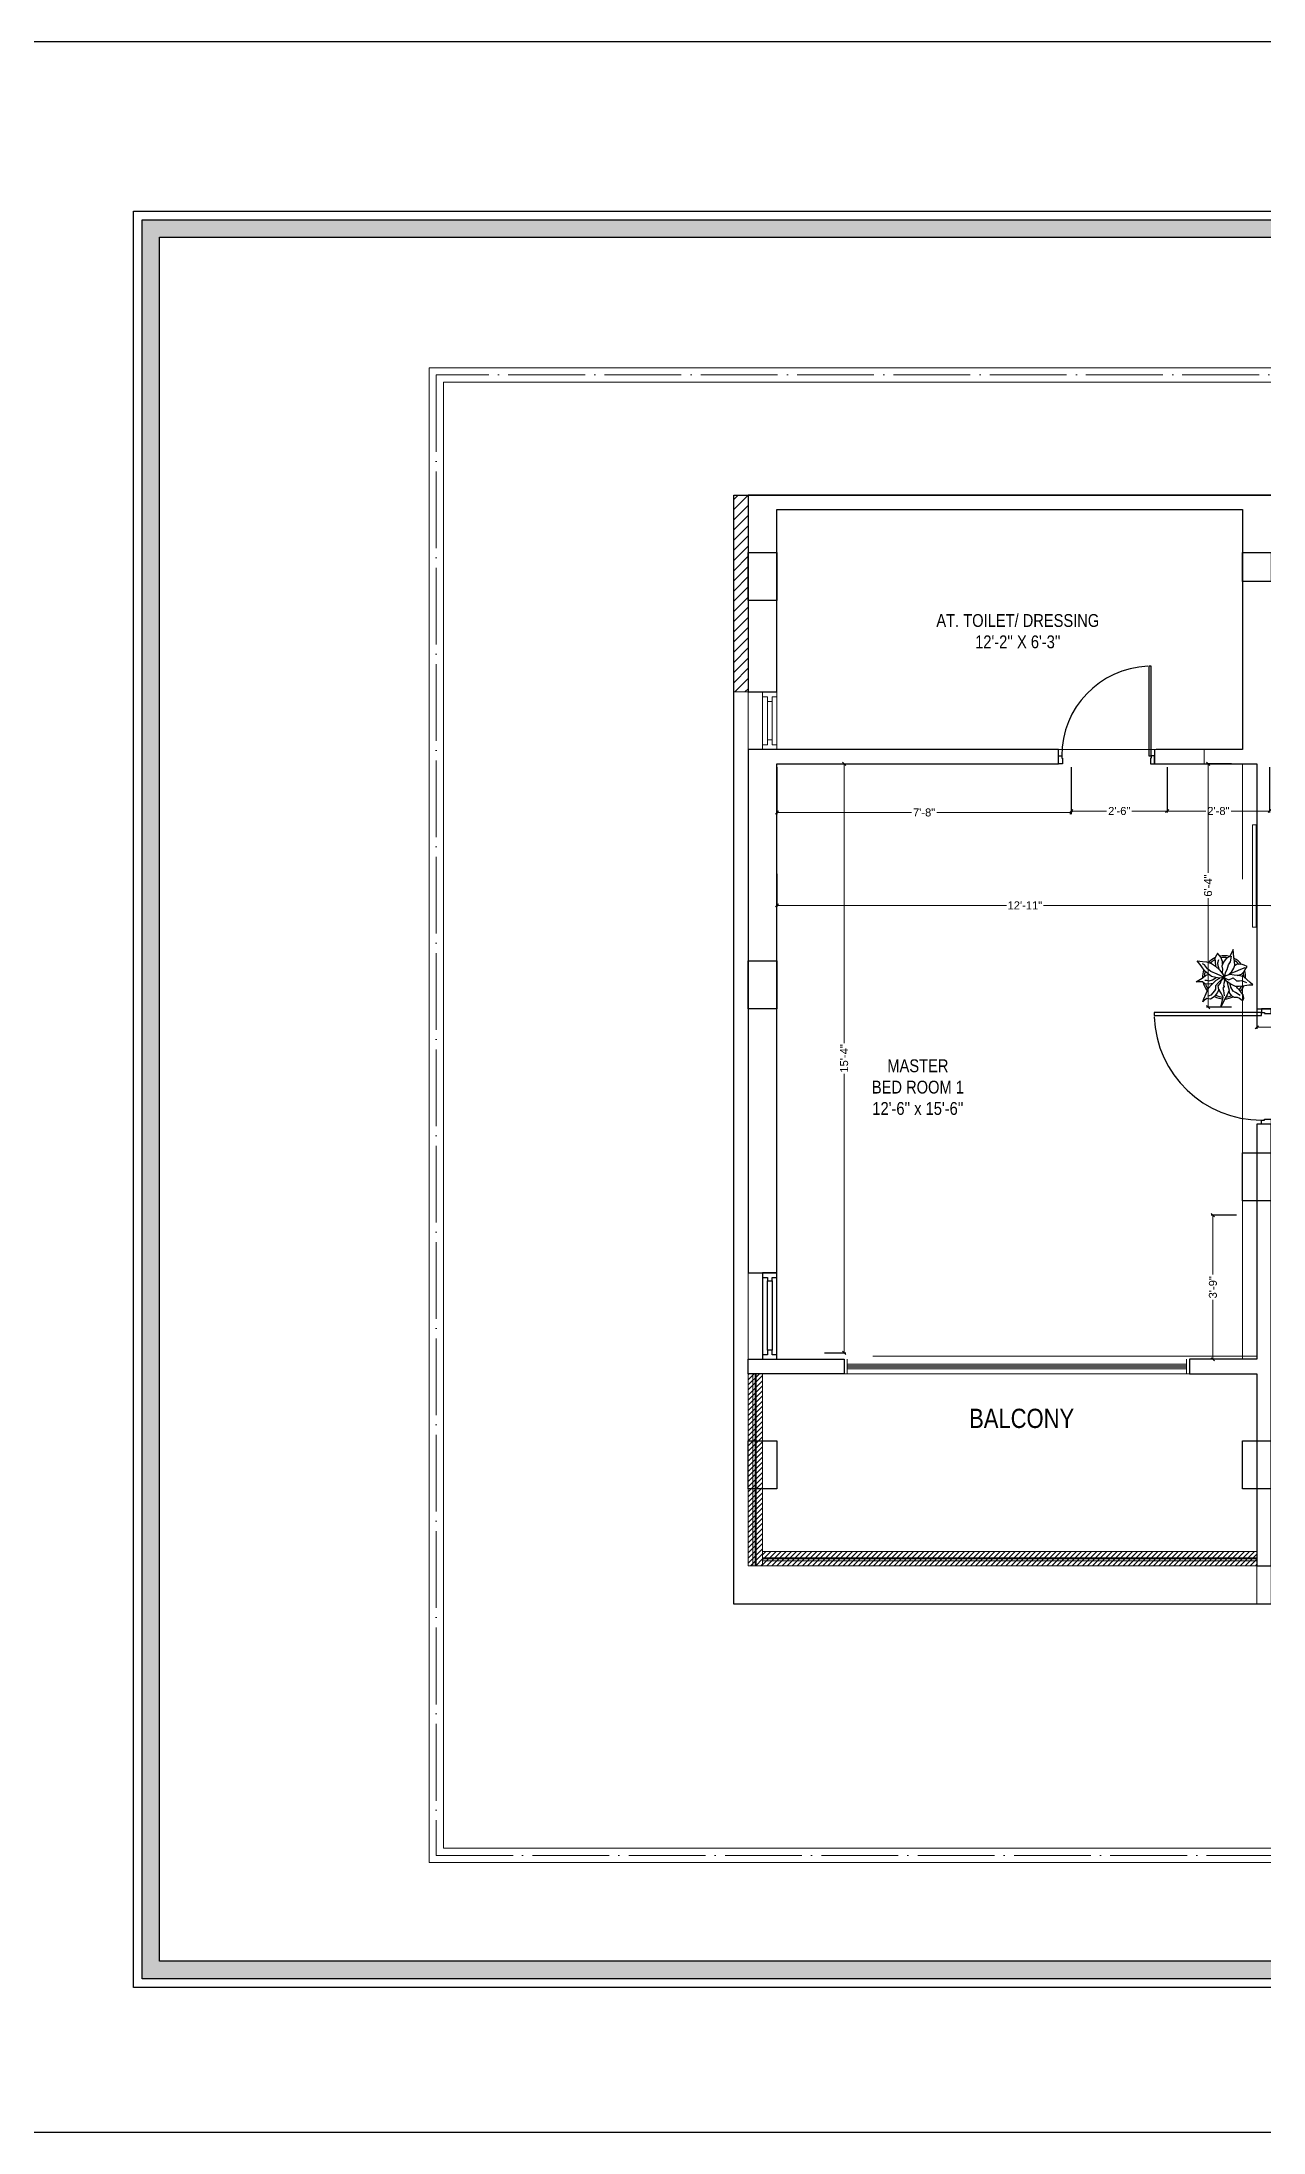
# Model space of a CAD drawing. Header units: millimetres. Extents: x 56222 to 3066687, y -650199 to -121287.
# Drawn here: x 140973 to 141355, y -175910 to -175257 of the extents above; entities that cross this region are included whole.
import ezdxf

# ---------------------------------------------------------------- set-up
doc = ezdxf.new("R2010")
doc.units = ezdxf.units.MM
doc.header["$MEASUREMENT"] = 0
doc.header["$PDMODE"] = 35
doc.linetypes.add('ACAD_ISO02W100', pattern=[15, 12, -3])
doc.linetypes.add('ACAD_ISO04W100', pattern=[30, 24, -3, 0, -3])
doc.layers.get('Defpoints').update_dxf_attribs({"color": 220})
doc.layers.add('AR DOOR', color=40, linetype='Continuous')
doc.layers.add('AR ELE-5', color=134, linetype='Continuous')
for name, color, linetype, lineweight in [('COLUMN', 1, 'Continuous', 30), ('dim05', 1, 'Continuous', 13), ('ELEVATION ( SPIRAL STAIR )', 250, 'Continuous', 9), ('FIRST FLOOR', 7, 'Continuous', 9), ('FIRST FLOOR ( DW_RAIL )', 7, 'Continuous', 9), ('FIRST FLOOR ( TEXT )', 7, 'Continuous', 9), ('FIRST FLOOR_( D - W & RAILING )', 251, 'Continuous', 9), ('FIRST FLOOR_( PLine )_', 251, 'Continuous', 30), ('GROUND FLOOR', 7, 'Continuous', 9), ('GROUND FLOOR  ( DIM )', 7, 'Continuous', 9), ('Labelling', 1, 'Continuous', 25), ('NAME PLATE', 7, 'Continuous', 25), ('wall', 7, 'Continuous', 30), ('XX~SLAB ( BEAM )~ ( DIM )', 7, 'Continuous', 9)]:
    doc.layers.add(name, color=color, linetype=linetype, lineweight=lineweight)
doc.layers.add('XX~SLAB ( PLINE )', color=251, linetype='Continuous', plot=False)
doc.styles.add('Arial', font='arial.ttf')
doc.styles.add('KATHA', font='swissc.ttf')
doc.styles.get("Standard").update_dxf_attribs({"font": 'arial.ttf', "height": 6})
doc.dimstyles.new('ISO-25', dxfattribs={"dimtxt": 2.5, "dimasz": 1, "dimexe": 0.5, "dimexo": 1, "dimtad": 0, "dimdec": 1, "dimlunit": 4, "dimtxsty": 'Standard', "dimblk": 'OBLIQUE', "dimcen": 2.5, "dimclrd": 1, "dimclre": 1, "dimclrt": 5, "dimadec": 0, "dimazin": 0, "dimtfac": 1, "dimtdec": 1, "dimtmove": 0, "dimatfit": 3, "dimfxl": 1, "dimlwd": -1, "dimarcsym": 0})

# ---------------------------------------------------------------- blocks, each defined once
blk = doc.blocks.new('LAYOUT FILE')
at = {"layer": 'NAME PLATE', "true_color": 0xd39e00}
h = blk.add_hatch(color=42, dxfattribs=at)
h.paths.add_polyline_path([(3346889.83, -513806.18), (3346889.83, -514260.7), (3347535.56, -514260.7), (3347535.56, -513806.18)])
h.paths.add_polyline_path([(3346894.36, -513810.71), (3347531.03, -513810.71), (3347531.03, -514256.17), (3346894.36, -514256.17)], flags=16)
at = {"layer": 'NAME PLATE', "color": 42, "true_color": 0xd39e00}
for points in [[(3346887.56, -513803.91), (3347537.83, -513803.91), (3347537.83, -514262.96), (3346887.56, -514262.96)], [(3346889.83, -513806.18), (3347535.56, -513806.18), (3347535.56, -514260.7), (3346889.83, -514260.7)], [(3346894.36, -513810.71), (3347531.03, -513810.71), (3347531.03, -514256.17), (3346894.36, -514256.17)]]:
    blk.add_lwpolyline(points, close=True, dxfattribs=at)
blk = doc.blocks.new('*U255')
for points in [[(0, 0), (0, 1120), (-30, 1120), (-30, 0)], [(40, 0), (0, 0), (0, -30), (-10, -30), (-10, -100), (40, -100)], [(-1160, 0), (-1120, 0), (-1120, -30), (-1110, -30), (-1110, -100), (-1160, -100)]]:
    blk.add_lwpolyline(points, close=True)
at = {"layer": 'AR ELE-5', "linetype": 'ByBlock', "ltscale": 15}
blk.add_arc((2, -1), 1122, 92.373, 179.9653, dxfattribs=at)
blk = doc.blocks.new('ARPLS010')
at = {"linetype": 'ByBlock'}
for p, q in [((-0.248, 0.54), (-0.278, 0.467)), ((-0.182, 0.493), (-0.248, 0.54)), ((-0.125, 0.459), (-0.182, 0.493)), ((0.121, 0.605), (-0.013, 0.459)), ((0.091, 0.447), (0.125, 0.522)), ((0.179, 0.666), (0.121, 0.605)), ((0.174, 0.573), (0.179, 0.666)), ((0.2, 0.432), (0.174, 0.573)), ((-0.469, 0.226), (-0.643, 0.216)), ((-0.643, 0.216), (-0.485, 0.134)), ((-0.359, 0.148), (-0.49, 0.172)), ((-0.485, 0.134), (-0.433, 0.051)), ((-0.362, 0.24), (-0.469, 0.226)), ((-0.433, 0.051), (-0.349, -0.011)), ((-0.278, 0.254), (-0.362, 0.24)), ((-0.287, 0.106), (-0.359, 0.148)), ((-0.295, 0.42), (-0.302, 0.309)), ((-0.302, 0.309), (-0.276, 0.258)), ((-0.278, 0.467), (-0.295, 0.42)), ((-0.18, 0.073), (-0.287, 0.106)), ((-0.21, 0.227), (-0.278, 0.254)), ((-0.222, 0.484), (-0.164, 0.347)), ((-0.132, 0.18), (-0.21, 0.227)), ((-0.111, 0.036), (-0.18, 0.073)), ((-0.164, 0.347), (-0.139, 0.295)), ((-0.139, 0.295), (-0.08, 0.131)), ((-0.063, 0.111), (-0.132, 0.18)), ((-0.072, 0.404), (-0.125, 0.459)), ((-0.013, 0.022), (-0.111, 0.036)), ((-0.084, -0.034), (0.007, 0.018)), ((0.003, 0.011), (-0.076, -0.16)), ((-0.038, 0.302), (-0.072, 0.404)), ((-0.049, 0.232), (-0.065, 0.135)), ((-0.065, 0.135), (-0.024, 0.018)), ((-0.044, 0.336), (-0.049, 0.232)), ((-0.013, 0.459), (-0.044, 0.336)), ((-0.024, 0.018), (0.009, 0.005)), ((0.006, -0.002), (0.068, 0.032)), ((0.007, 0.018), (0.02, -0.121)), ((0.009, 0.005), (0.056, 0.114)), ((0.015, 0.209), (0.08, 0.288)), ((0.056, 0.114), (0.015, 0.209)), ((0.017, -0.002), (0.091, 0.009)), ((0.068, 0.032), (0.16, 0.165)), ((0.077, 0.412), (0.091, 0.447)), ((0.082, 0.358), (0.077, 0.412)), ((0.08, 0.288), (0.082, 0.358)), ((0.088, 0.065), (0.187, 0.091)), ((0.091, 0.009), (0.173, -0.011)), ((0.227, 0.157), (0.132, 0.131)), ((0.16, 0.165), (0.204, 0.254)), ((0.173, -0.011), (0.212, 0.004)), ((0.187, 0.091), (0.297, 0.116)), ((0.203, 0.352), (0.2, 0.432)), ((0.204, 0.254), (0.203, 0.352)), ((0.212, 0.004), (0.252, -0.03)), ((0.252, 0.313), (0.216, 0.287)), ((0.318, 0.213), (0.227, 0.157)), ((0.33, 0.38), (0.252, 0.313)), ((0.297, 0.116), (0.408, 0.071)), ((0.309, 0.109), (0.368, 0.128)), ((0.309, -0.01), (0.43, 0.006)), ((0.356, 0.269), (0.318, 0.213)), ((0.409, 0.44), (0.33, 0.38)), ((0.425, 0.373), (0.356, 0.269)), ((0.368, 0.128), (0.432, 0.176)), ((0.408, 0.071), (0.482, 0.024)), ((0.484, 0.459), (0.409, 0.44)), ((0.432, 0.176), (0.459, 0.236)), ((0.459, 0.303), (0.485, 0.354)), ((0.459, 0.236), (0.459, 0.303)), ((0.482, 0.024), (0.689, -0.072)), ((0.542, 0.434), (0.484, 0.459)), ((0.485, 0.354), (0.533, 0.42)), ((0.533, 0.42), (0.542, 0.434)), ((-0.464, -0.073), (-0.558, -0.152)), ((-0.558, -0.152), (-0.517, -0.172)), ((-0.517, -0.172), (-0.447, -0.216)), ((-0.366, -0.036), (-0.464, -0.073)), ((-0.447, -0.216), (-0.363, -0.202)), ((-0.336, -0.142), (-0.413, -0.121)), ((-0.368, -0.496), (-0.363, -0.408)), ((-0.306, -0.033), (-0.366, -0.036)), ((-0.363, -0.202), (-0.263, -0.2)), ((-0.363, -0.408), (-0.318, -0.29)), ((-0.349, -0.011), (-0.256, -0.05)), ((-0.269, -0.135), (-0.336, -0.142)), ((-0.318, -0.29), (-0.259, -0.2)), ((-0.287, -0.45), (-0.314, -0.498)), ((-0.199, -0.38), (-0.287, -0.45)), ((-0.193, -0.113), (-0.269, -0.135)), ((-0.141, -0.446), (-0.269, -0.533)), ((-0.259, -0.2), (-0.168, -0.1)), ((-0.256, -0.05), (-0.185, -0.038)), ((-0.138, -0.304), (-0.199, -0.38)), ((-0.185, -0.038), (-0.114, -0.046)), ((-0.168, -0.1), (-0.084, -0.034)), ((-0.017, -0.291), (-0.141, -0.446)), ((-0.076, -0.16), (-0.138, -0.304)), ((-0.114, -0.046), (-0.093, -0.036)), ((-0.042, -0.432), (-0.071, -0.352)), ((0.002, -0.48), (-0.042, -0.432)), ((0.02, -0.121), (-0.017, -0.291)), ((0.104, -0.646), (0.002, -0.48)), ((0.059, -0.27), (0.005, -0.185)), ((0.01, -0.014), (0.017, -0.002)), ((0.078, -0.064), (0.01, -0.014)), ((0.016, -0.023), (0.116, -0.122)), ((0.07, -0.179), (0.018, -0.1)), ((0.08, -0.342), (0.059, -0.27)), ((0.064, -0.446), (0.066, -0.407)), ((0.066, -0.407), (0.08, -0.342)), ((0.121, -0.239), (0.07, -0.179)), ((0.138, -0.083), (0.078, -0.064)), ((0.15, -0.445), (0.106, -0.5)), ((0.116, -0.122), (0.201, -0.195)), ((0.184, -0.299), (0.121, -0.239)), ((0.197, -0.135), (0.138, -0.083)), ((0.141, -0.261), (0.16, -0.336)), ((0.16, -0.336), (0.15, -0.445)), ((0.252, -0.362), (0.184, -0.299)), ((0.283, -0.123), (0.197, -0.135)), ((0.201, -0.195), (0.272, -0.198)), ((0.252, -0.03), (0.309, -0.01)), ((0.376, -0.416), (0.252, -0.362)), ((0.272, -0.198), (0.311, -0.225)), ((0.277, -0.114), (0.357, -0.156)), ((0.37, -0.064), (0.283, -0.123)), ((0.311, -0.225), (0.415, -0.304)), ((0.357, -0.156), (0.455, -0.226)), ((0.462, -0.021), (0.37, -0.064)), ((0.502, -0.472), (0.376, -0.416)), ((0.415, -0.304), (0.447, -0.388)), ((0.455, -0.226), (0.503, -0.317)), ((0.689, -0.072), (0.462, -0.021)), ((0.503, -0.317), (0.494, -0.398)), ((0.494, -0.398), (0.528, -0.452)), ((0.567, -0.494), (0.502, -0.472)), ((0.528, -0.452), (0.567, -0.494)), ((-0.382, -0.625), (-0.368, -0.496)), ((-0.269, -0.533), (-0.382, -0.625)), ((0.106, -0.5), (0.104, -0.646))]:
    blk.add_line(p, q, dxfattribs=at)
for radius, start, end in [(0.5, 87.2367, 107.9154), (0.5, 164.9216, 191.0302), (0.458, 169.9629, 188.6517), (0.5, 126.2799, 152.7042), (0.458, 130.7647, 148.9789), (0.458, 91.6596, 104.0784), (0.5, 49.0791, 67.0324), (0.458, 49.8461, 63.9764), (0.458, 5.0517, 21.9108), (0.5, 1.3782, 25.7565), (0.5, 205.1623, 226.3204), (0.458, 207.232, 224.0819), (0.5, 249.553, 272.4234), (0.458, 252.8522, 267.711), (0.5, 283.5324, 308.8712), (0.458, 289.266, 306.1107), (0.458, 334.5625, 357.1532), (0.5, 333.6991, 357.5577)]:
    blk.add_arc((0, 0), radius, start, end, dxfattribs=at)
blk = doc.blocks.new('_Oblique')
at = {"layer": 'wall', "color": 0, "lineweight": -2}
blk.add_line((-0.5, -0.5), (0.5, 0.5), dxfattribs=at)
blk = doc.blocks.new('*D647')
at = {"layer": 'Defpoints', "color": 0, "lineweight": 0, "transparency": 16777216}
for p in [(141202.75, -175482.58), (141294.75, -175482.58), (141294.75, -175497.76)]:
    blk.add_point(p, dxfattribs=at)
at = {"layer": 'dim05', "color": 1, "linetype": 'Continuous', "lineweight": -2, "transparency": 16777216}
for p, q in [((141202.75, -175483.58), (141202.75, -175498.26)), ((141294.75, -175483.58), (141294.75, -175498.26))]:
    blk.add_line(p, q, dxfattribs=at)
at = {"layer": 'dim05', "color": 1, "linetype": 'Continuous', "transparency": 16777216}
for p, q in [((141202.75, -175497.76), (141244.81, -175497.76)), ((141294.75, -175497.76), (141252.69, -175497.76))]:
    blk.add_line(p, q, dxfattribs=at)
at = {"layer": 'dim05', "color": 1, "transparency": 16777216, "rotation": 180}
blk.add_blockref('_Oblique', (141202.75, -175497.76), dxfattribs=at)
at = {"layer": 'dim05', "color": 1, "transparency": 16777216}
blk.add_blockref('_Oblique', (141294.75, -175497.76), dxfattribs=at)
at = {"layer": 'dim05', "color": 5, "lineweight": 25, "transparency": 16777216, "insert": (141248.75, -175497.76), "char_height": 2.5, "attachment_point": 5, "style": 'Arial'}
blk.add_mtext('7\'-8"', dxfattribs=at)
blk = doc.blocks.new('*D648')
at = {"layer": 'Defpoints', "color": 0, "lineweight": 0, "transparency": 16777216}
for p in [(141294.75, -175490.92), (141324.75, -175490.92), (141324.75, -175497.29)]:
    blk.add_point(p, dxfattribs=at)
at = {"layer": 'dim05', "color": 1, "linetype": 'Continuous', "lineweight": -2, "transparency": 16777216}
for p, q in [((141294.75, -175491.92), (141294.75, -175497.79)), ((141324.75, -175491.92), (141324.75, -175497.79))]:
    blk.add_line(p, q, dxfattribs=at)
at = {"layer": 'dim05', "color": 1, "linetype": 'Continuous', "transparency": 16777216}
for p, q in [((141294.75, -175497.29), (141305.78, -175497.29)), ((141324.75, -175497.29), (141313.72, -175497.29))]:
    blk.add_line(p, q, dxfattribs=at)
at = {"layer": 'dim05', "color": 1, "transparency": 16777216, "rotation": 180}
blk.add_blockref('_Oblique', (141294.75, -175497.29), dxfattribs=at)
at = {"layer": 'dim05', "color": 1, "transparency": 16777216}
blk.add_blockref('_Oblique', (141324.75, -175497.29), dxfattribs=at)
at = {"layer": 'dim05', "color": 5, "lineweight": 25, "transparency": 16777216, "insert": (141309.75, -175497.29), "char_height": 2.5, "attachment_point": 5, "style": 'Arial'}
blk.add_mtext('2\'-6"', dxfattribs=at)
blk = doc.blocks.new('*D649')
at = {"layer": 'Defpoints', "color": 0, "lineweight": 0, "transparency": 16777216}
for p in [(141324.75, -175482.58), (141356.75, -175482.58), (141356.75, -175497.29)]:
    blk.add_point(p, dxfattribs=at)
at = {"layer": 'dim05', "color": 1, "linetype": 'Continuous', "lineweight": -2, "transparency": 16777216}
for p, q in [((141324.75, -175483.58), (141324.75, -175497.79)), ((141356.75, -175483.58), (141356.75, -175497.79))]:
    blk.add_line(p, q, dxfattribs=at)
at = {"layer": 'dim05', "color": 1, "linetype": 'Continuous', "transparency": 16777216}
for p, q in [((141324.75, -175497.29), (141336.78, -175497.29)), ((141356.75, -175497.29), (141344.72, -175497.29))]:
    blk.add_line(p, q, dxfattribs=at)
at = {"layer": 'dim05', "color": 1, "transparency": 16777216, "rotation": 180}
blk.add_blockref('_Oblique', (141324.75, -175497.29), dxfattribs=at)
at = {"layer": 'dim05', "color": 1, "transparency": 16777216}
blk.add_blockref('_Oblique', (141356.75, -175497.29), dxfattribs=at)
at = {"layer": 'dim05', "color": 5, "lineweight": 25, "transparency": 16777216, "insert": (141340.75, -175497.29), "char_height": 2.5, "attachment_point": 5, "style": 'Arial'}
blk.add_mtext('2\'-8"', dxfattribs=at)
blk = doc.blocks.new('*D650')
at = {"layer": 'Defpoints', "color": 0, "lineweight": 0, "transparency": 16777216}
for p in [(141345.84, -175482.58), (141337.52, -175558.58), (141345.84, -175558.58)]:
    blk.add_point(p, dxfattribs=at)
at = {"layer": 'dim05', "color": 1, "linetype": 'Continuous', "lineweight": -2, "transparency": 16777216}
for p, q in [((141344.84, -175482.58), (141337.02, -175482.58)), ((141344.84, -175558.58), (141337.02, -175558.58))]:
    blk.add_line(p, q, dxfattribs=at)
at = {"layer": 'dim05', "color": 1, "linetype": 'Continuous', "transparency": 16777216}
for p, q in [((141337.52, -175482.58), (141337.52, -175516.62)), ((141337.52, -175558.58), (141337.52, -175524.53))]:
    blk.add_line(p, q, dxfattribs=at)
at = {"layer": 'dim05', "color": 1, "transparency": 16777216}
for p, rotation in [((141337.52, -175482.58), 90), ((141337.52, -175558.58), 270)]:
    blk.add_blockref('_Oblique', p, dxfattribs=dict(at, rotation=rotation))
at = {"layer": 'dim05', "color": 5, "lineweight": 25, "transparency": 16777216, "insert": (141337.52, -175520.58), "char_height": 2.5, "attachment_point": 5, "rotation": 90, "style": 'Arial'}
blk.add_mtext('6\'-4"', dxfattribs=at)
blk = doc.blocks.new('*D651')
at = {"layer": 'Defpoints', "color": 0, "lineweight": 0, "transparency": 16777216}
for p in [(141216.64, -175482.58), (141216.64, -175666.58), (141223.76, -175666.58)]:
    blk.add_point(p, dxfattribs=at)
at = {"layer": 'dim05', "color": 1, "linetype": 'Continuous', "lineweight": -2, "transparency": 16777216}
for p, q in [((141217.64, -175482.58), (141224.26, -175482.58)), ((141217.64, -175666.58), (141224.26, -175666.58))]:
    blk.add_line(p, q, dxfattribs=at)
at = {"layer": 'dim05', "color": 1, "linetype": 'Continuous', "transparency": 16777216}
for p, q in [((141223.76, -175482.58), (141223.76, -175569.77)), ((141223.76, -175666.58), (141223.76, -175579.38))]:
    blk.add_line(p, q, dxfattribs=at)
at = {"layer": 'dim05', "color": 1, "transparency": 16777216}
for p, rotation in [((141223.76, -175482.58), 90), ((141223.76, -175666.58), 270)]:
    blk.add_blockref('_Oblique', p, dxfattribs=dict(at, rotation=rotation))
at = {"layer": 'dim05', "color": 5, "lineweight": 25, "transparency": 16777216, "insert": (141223.76, -175574.58), "char_height": 2.5, "attachment_point": 5, "rotation": 90, "style": 'Arial'}
blk.add_mtext('15\'-4"', dxfattribs=at)
blk = doc.blocks.new('*D652')
at = {"layer": 'Defpoints', "color": 0, "lineweight": 0, "transparency": 16777216}
for p in [(141339.03, -175623.58), (141347.44, -175623.58), (141347.44, -175668.58)]:
    blk.add_point(p, dxfattribs=at)
at = {"layer": 'dim05', "color": 1, "linetype": 'Continuous', "lineweight": -2, "transparency": 16777216}
for p, q in [((141346.44, -175623.58), (141338.53, -175623.58)), ((141346.44, -175668.58), (141338.53, -175668.58))]:
    blk.add_line(p, q, dxfattribs=at)
at = {"layer": 'dim05', "color": 1, "linetype": 'Continuous', "transparency": 16777216}
for p, q in [((141339.03, -175623.58), (141339.03, -175642.13)), ((141339.03, -175668.58), (141339.03, -175650.02))]:
    blk.add_line(p, q, dxfattribs=at)
at = {"layer": 'dim05', "color": 1, "transparency": 16777216}
for p, rotation in [((141339.03, -175623.58), 90), ((141339.03, -175668.58), 270)]:
    blk.add_blockref('_Oblique', p, dxfattribs=dict(at, rotation=rotation))
at = {"layer": 'dim05', "color": 5, "lineweight": 25, "transparency": 16777216, "insert": (141339.03, -175646.08), "char_height": 2.5, "attachment_point": 5, "rotation": 90, "style": 'Arial'}
blk.add_mtext('3\'-9"', dxfattribs=at)
blk = doc.blocks.new('*D656')
at = {"layer": 'Defpoints', "color": 0, "lineweight": 0, "transparency": 16777216}
for p in [(141352.75, -175556.53), (141453.75, -175556.53), (141453.75, -175564.86)]:
    blk.add_point(p, dxfattribs=at)
at = {"layer": 'dim05', "color": 1, "linetype": 'Continuous', "lineweight": -2, "transparency": 16777216}
for p, q in [((141352.75, -175557.53), (141352.75, -175565.36)), ((141453.75, -175557.53), (141453.75, -175565.36))]:
    blk.add_line(p, q, dxfattribs=at)
at = {"layer": 'dim05', "color": 1, "linetype": 'Continuous', "transparency": 16777216}
for p, q in [((141352.75, -175564.86), (141399.3, -175564.86)), ((141453.75, -175564.86), (141407.2, -175564.86))]:
    blk.add_line(p, q, dxfattribs=at)
at = {"layer": 'dim05', "color": 1, "transparency": 16777216, "rotation": 180}
blk.add_blockref('_Oblique', (141352.75, -175564.86), dxfattribs=at)
at = {"layer": 'dim05', "color": 1, "transparency": 16777216}
blk.add_blockref('_Oblique', (141453.75, -175564.86), dxfattribs=at)
at = {"layer": 'dim05', "color": 5, "lineweight": 25, "transparency": 16777216, "insert": (141403.25, -175564.86), "char_height": 2.5, "attachment_point": 5, "style": 'Arial'}
blk.add_mtext('8\'-5"', dxfattribs=at)
blk = doc.blocks.new('*D664')
at = {"layer": 'Defpoints', "color": 0, "lineweight": 0, "transparency": 16777216}
for p in [(141202.75, -175515.87), (141357.75, -175515.87), (141357.75, -175526.77)]:
    blk.add_point(p, dxfattribs=at)
at = {"layer": 'dim05', "color": 1, "linetype": 'Continuous', "lineweight": -2, "transparency": 16777216}
for p, q in [((141202.75, -175516.87), (141202.75, -175527.27)), ((141357.75, -175516.87), (141357.75, -175527.27))]:
    blk.add_line(p, q, dxfattribs=at)
at = {"layer": 'dim05', "color": 1, "linetype": 'Continuous', "transparency": 16777216}
for p, q in [((141202.75, -175526.77), (141274.48, -175526.77)), ((141357.75, -175526.77), (141286.02, -175526.77))]:
    blk.add_line(p, q, dxfattribs=at)
at = {"layer": 'dim05', "color": 1, "transparency": 16777216, "rotation": 180}
blk.add_blockref('_Oblique', (141202.75, -175526.77), dxfattribs=at)
at = {"layer": 'dim05', "color": 1, "transparency": 16777216}
blk.add_blockref('_Oblique', (141357.75, -175526.77), dxfattribs=at)
at = {"layer": 'dim05', "color": 5, "lineweight": 25, "transparency": 16777216, "insert": (141280.25, -175526.77), "char_height": 2.5, "attachment_point": 5, "style": 'Arial'}
blk.add_mtext('12\'-11"', dxfattribs=at)

msp = doc.modelspace()

# ---------------------------------------------------------------- hatches: boundary and pattern name
at = {"layer": 'FIRST FLOOR'}
h = msp.add_hatch(dxfattribs=at)
h.set_pattern_fill('ANSI31', color=251, scale=9, style=0)
h.set_pattern_definition([(45, (141193.7501, -175694.0752), (-0.795495, 0.795495), [])])
h.paths.add_polyline_path([(141198.2501, -175733.0752), (141193.7501, -175733.0752), (141193.7501, -175673.0752), (141198.2501, -175673.0752)])
h = msp.add_hatch(dxfattribs=at)
h.set_pattern_fill('ANSI31', color=251, scale=9, style=0)
h.set_pattern_definition([(45, (141202.7501, -175733.0752), (-0.795495, 0.795495), [])])
h.paths.add_polyline_path([(141198.2501, -175728.5752), (141352.7501, -175728.5752), (141352.7501, -175733.0752), (141198.2501, -175733.0752)])
at = {"layer": 'GROUND FLOOR  ( DIM )'}
h = msp.add_hatch(dxfattribs=at)
h.set_pattern_fill('ANSI31', color=256, scale=18, style=0)
h.set_pattern_definition([(45, (2925.8884, -8164.526), (-1.590990258, 1.590990258), [])])
h.paths.add_polyline_path([(141189.2501, -175398.5752), (141193.7501, -175398.5752), (141193.7501, -175460.0752), (141189.2501, -175460.0752)])

# ---------------------------------------------------------------- linework, layer by layer
at = {"layer": 'COLUMN'}
for points in [[(141193.7501, -175416.5752), (141202.7501, -175416.5752), (141202.7501, -175431.5752), (141193.7501, -175431.5752)], [(141348.2501, -175416.5752), (141357.2501, -175416.5752), (141357.2501, -175425.5752), (141348.2501, -175425.5752)], [(141193.7501, -175544.0752), (141202.7501, -175544.0752), (141202.7501, -175559.0752), (141193.7501, -175559.0752)], [(141348.2501, -175604.0752), (141357.2501, -175604.0752), (141357.2501, -175619.0752), (141348.2501, -175619.0752)], [(141193.7501, -175694.0752), (141202.7501, -175694.0752), (141202.7501, -175709.0752), (141193.7501, -175709.0752)], [(141348.2501, -175694.0752), (141357.2501, -175694.0752), (141357.2501, -175709.0752), (141348.2501, -175709.0752)]]:
    msp.add_lwpolyline(points, close=True, dxfattribs=at)
at = {"layer": 'ELEVATION ( SPIRAL STAIR )', "color": 5}
msp.add_lwpolyline([(141351.3496, -175501.6161), (141352.5001, -175501.6161), (141352.5001, -175533.5752), (141351.3496, -175533.5752)], close=True, dxfattribs=at)
at = {"layer": 'FIRST FLOOR'}
for p, q in [((141193.7501, -175398.5752), (141193.7501, -175709.0752)), ((141193.7501, -175398.5752), (141594.2501, -175398.5752)), ((141202.7501, -175478.0752), (141202.7501, -175403.0752)), ((141202.7501, -175403.0752), (141348.2501, -175403.0752)), ((141348.2501, -175478.0752), (141348.2501, -175403.0752)), ((141193.7501, -175460.0752), (141202.7501, -175460.0752)), ((141193.7501, -175478.0752), (141348.2501, -175478.0752)), ((141202.7501, -175668.5752), (141202.7501, -175482.5752)), ((141202.7501, -175482.5752), (141290.7501, -175482.5752)), ((141290.7501, -175482.5752), (141290.7501, -175478.0752)), ((141320.7501, -175482.5752), (141352.7501, -175482.5752)), ((141336.2501, -175482.5752), (141336.2501, -175478.0752)), ((141352.7501, -175482.5752), (141352.7501, -175559.0752)), ((141352.7501, -175559.0752), (141453.2501, -175559.0752)), ((141352.7501, -175668.5752), (141352.7501, -175619.0752)), ((141357.2501, -175619.0752), (141352.7501, -175619.0752)), ((141193.7501, -175641.5752), (141202.7501, -175641.5752)), ((141223.7501, -175668.5752), (141202.7501, -175668.5752)), ((141223.7501, -175668.5752), (141223.7501, -175673.0752)), ((141352.7501, -175668.5752), (141331.7501, -175668.5752)), ((141331.7501, -175668.5752), (141331.7501, -175673.0752)), ((141352.7501, -175673.0752), (141193.7501, -175673.0752)), ((141352.7501, -175733.0752), (141352.7501, -175673.0752)), ((141594.2501, -175709.0752), (141348.2501, -175709.0752))]:
    msp.add_line(p, q, dxfattribs=at)
at = {"layer": 'FIRST FLOOR', "ltscale": 0.7}
msp.add_lwpolyline([(141352.7501, -175709.0752), (141352.7501, -175745.0752), (141189.2501, -175745.0752), (141189.2501, -175398.5752), (141193.7501, -175398.5752)], dxfattribs=at)
at = {"layer": 'FIRST FLOOR'}
for points in [[(141198.2501, -175733.0752), (141193.7501, -175733.0752), (141193.7501, -175673.0752), (141198.2501, -175673.0752)], [(141198.2501, -175728.5752), (141352.7501, -175728.5752), (141352.7501, -175733.0752), (141198.2501, -175733.0752)]]:
    msp.add_lwpolyline(points, close=True, dxfattribs=at)
at = {"layer": 'FIRST FLOOR', "color": 1, "linetype": 'ACAD_ISO02W100', "ltscale": 0.7}
msp.add_lwpolyline([(141352.7501, -175733.0752), (141193.7501, -175733.0752), (141193.7501, -175673.0752)], dxfattribs=at)
at = {"layer": 'FIRST FLOOR ( DW_RAIL )'}
for points in [[(141198.2501, -175460.0752), (141198.2501, -175461.5752), (141199.7501, -175461.5752), (141199.7501, -175463.0752), (141201.2501, -175463.0752), (141201.2501, -175475.0752), (141199.7501, -175475.0752), (141199.7501, -175476.5752), (141198.2501, -175476.5752), (141198.2501, -175478.0752), (141202.7501, -175478.0752), (141202.7501, -175476.5752), (141201.2501, -175476.5752), (141201.2501, -175475.0752), (141199.7501, -175475.0752), (141199.7501, -175463.0752), (141201.2501, -175463.0752), (141201.2501, -175461.5752), (141202.7501, -175461.5752), (141202.7501, -175460.0752), (141198.2501, -175460.0752), (141198.2501, -175478.0752), (141202.7501, -175478.0752), (141202.7501, -175460.0752)], [(141224.7501, -175670.0752), (141330.7501, -175670.0752), (141330.7501, -175670.5752), (141224.7501, -175670.5752)], [(141224.7501, -175671.0752), (141330.7501, -175671.0752), (141330.7501, -175671.5752), (141224.7501, -175671.5752)]]:
    msp.add_lwpolyline(points, close=True, dxfattribs=at)
for points in [[(141224.7501, -175673.0752), (141224.7501, -175668.5752)], [(141330.7501, -175668.5752), (141330.7501, -175673.0752)]]:
    msp.add_lwpolyline(points, dxfattribs=at)
at = {"layer": 'FIRST FLOOR_( D - W & RAILING )', "color": 32}
for points in [[(141195.2501, -175673.0752), (141196.2501, -175673.0752), (141196.2501, -175733.0752), (141195.2501, -175733.0752), (141195.2501, -175673.0752), (141195.9501, -175673.0752), (141195.9501, -175733.0752), (141195.2501, -175733.0752)], [(141198.2501, -175731.5752), (141198.2501, -175730.5752), (141352.7501, -175730.5752), (141352.7501, -175731.5752), (141198.2501, -175731.5752), (141198.2501, -175730.8752), (141352.7501, -175730.8752), (141352.7501, -175731.5752)]]:
    msp.add_lwpolyline(points, close=True, dxfattribs=at)
at = {"layer": 'FIRST FLOOR_( PLine )_'}
for p, q in [((141357.2501, -175398.5752), (141193.7501, -175398.5752)), ((141193.7501, -175398.5752), (141193.7501, -175460.0752)), ((141202.7501, -175403.0752), (141348.2501, -175403.0752)), ((141202.7501, -175460.0752), (141202.7501, -175403.0752)), ((141348.2501, -175403.0752), (141348.2501, -175478.0752)), ((141193.7501, -175460.0752), (141202.7501, -175460.0752)), ((141320.7501, -175478.0752), (141320.7501, -175482.5752)), ((141320.7501, -175482.5752), (141352.7501, -175482.5752)), ((141348.2501, -175478.0752), (141321.2501, -175478.0752)), ((141352.7501, -175482.5752), (141352.7501, -175559.0752)), ((141352.7501, -175559.0752), (141453.2501, -175559.0752))]:
    msp.add_line(p, q, dxfattribs=at)
for points in [[(141202.7501, -175482.5752), (141290.7501, -175482.5752), (141290.7501, -175478.0752), (141193.7501, -175478.0752), (141193.7501, -175482.5752)], [(141193.7501, -175482.5752), (141193.7501, -175641.5752), (141202.7501, -175641.5752), (141202.7501, -175482.5752)]]:
    msp.add_lwpolyline(points, dxfattribs=at)
for points in [[(141357.2501, -175595.0752), (141352.7501, -175595.0752), (141352.7501, -175668.5752), (141331.7501, -175668.5752), (141331.7501, -175673.0752), (141352.7501, -175673.0752), (141352.7501, -175733.0752), (141357.2501, -175733.0752)], [(141202.7501, -175668.5752), (141223.7501, -175668.5752), (141223.7501, -175673.0752), (141193.7501, -175673.0752), (141193.7501, -175668.5752), (141193.7501, -175668.5752), (141193.7501, -175668.5752), (141202.7501, -175668.5752)]]:
    msp.add_lwpolyline(points, close=True, dxfattribs=at)
at = {"layer": 'GROUND FLOOR'}
for p, q in [((141094.0001, -175358.8252), (141594.2501, -175358.8252)), ((141094.0001, -175358.8252), (141094.0001, -175825.8252)), ((141098.5001, -175363.3252), (141594.2501, -175363.3252)), ((141098.5001, -175363.3252), (141098.5001, -175821.3252)), ((141098.5001, -175821.3252), (141594.2501, -175821.3252)), ((141094.0001, -175825.8252), (141594.2501, -175825.8252))]:
    msp.add_line(p, q, dxfattribs=at)
at = {"layer": 'GROUND FLOOR', "color": 1, "linetype": 'ACAD_ISO04W100'}
msp.add_lwpolyline([(141594.2501, -175361.0752), (141096.2501, -175361.0752), (141096.2501, -175823.5752), (141594.2501, -175823.5752)], dxfattribs=at)
at = {"layer": 'GROUND FLOOR  ( DIM )'}
msp.add_lwpolyline([(141193.7501, -175398.5752), (141189.2501, -175398.5752), (141189.2501, -175460.0752), (141202.7501, -175460.0752)], dxfattribs=at)
msp.add_lwpolyline([(141189.2501, -175398.5752), (141193.7501, -175398.5752), (141193.7501, -175460.0752), (141189.2501, -175460.0752)], close=True, dxfattribs=at)
at = {"layer": 'Labelling', "color": 251, "linetype": 'ACAD_ISO02W100', "lineweight": 0, "ltscale": 10, "true_color": 0x636466}
for p, q in [((141348.2501, -175668.5752), (141348.2501, -175482.5752)), ((141495.2501, -175563.5752), (141348.2501, -175563.5752)), ((141352.7501, -175667.5752), (141202.7501, -175667.5752))]:
    msp.add_line(p, q, dxfattribs=at)
at = {"layer": 'XX~SLAB ( BEAM )~ ( DIM )', "color": 3, "lineweight": 30}
msp.add_lwpolyline([(142761.5003, -175256.9826), (139978.6152, -175256.9826), (139978.6152, -175910.04), (142761.5003, -175910.04)], close=True, dxfattribs=at)
at = {"layer": 'XX~SLAB ( PLINE )'}
for points in [[(141189.2501, -175398.5752), (141594.2501, -175398.5752), (141594.2502, -175709.0752), (141585.2501, -175709.0752), (141565.4455, -175709.0752), (141525.1084, -175709.0752), (141499.7501, -175709.0752), (141357.2501, -175709.0752), (141357.2501, -175745.0752), (141189.2501, -175745.0752)], [(141198.2501, -175641.5752), (141198.2501, -175643.0752), (141199.7501, -175643.0752), (141199.7501, -175644.1066), (141201.2501, -175644.1066), (141201.2501, -175665.728), (141199.7501, -175665.728), (141199.7501, -175667.228), (141198.2501, -175667.228), (141198.2501, -175668.5752), (141202.7501, -175668.5752), (141202.7501, -175667.228), (141201.2501, -175667.228), (141201.2501, -175665.728), (141199.7501, -175665.728), (141199.7501, -175644.1066), (141201.2501, -175644.1066), (141201.2501, -175643.0752), (141202.7501, -175643.0752), (141202.7501, -175641.5752), (141198.2501, -175641.5752), (141198.2501, -175668.5752), (141202.7501, -175668.5752), (141202.7501, -175641.5752)]]:
    msp.add_lwpolyline(points, close=True, dxfattribs=at)

# ---------------------------------------------------------------- block references
at = {"xscale": 13.47973786482115, "yscale": 13.47973786482115, "zscale": 13.47973786482115, "rotation": 270.106449045987}
msp.add_blockref('ARPLS010', (141342.5018, -175549.2394), dxfattribs=at)
at = {"layer": 'AR DOOR', "linetype": 'ByBlock', "lineweight": -2, "extrusion": (0, 0, -1), "xscale": -0.02500000000004329, "yscale": 0.02500000000004329, "zscale": -0.02500000000004329}
msp.add_blockref('*U255', (-141319.7501, -175480.0752), dxfattribs=at)
at = {"layer": 'AR DOOR', "linetype": 'ByBlock', "lineweight": -2, "extrusion": (0, 0, -1), "xscale": -0.02999999999996949, "yscale": 0.02999999999996949, "zscale": -0.02999999999996949, "rotation": 270}
msp.add_blockref('*U255', (-141354.2501, -175560.2752), dxfattribs=at)
at = {"layer": 'NAME PLATE', "lineweight": 0, "xscale": 1.209046105522275, "yscale": 1.209046105522275, "zscale": 1.209046105522275}
msp.add_blockref('LAYOUT FILE', (-3905539.8053, 445902.7741, 0.1256), dxfattribs=at)

# ---------------------------------------------------------------- texts
at = {"layer": 'FIRST FLOOR ( TEXT )', "attachment_point": 5, "style": 'KATHA'}
for s, insert, char_height in [("AT. TOILET/ DRESSING\\P12'-2'' X 6'-3''", (141278.0381, -175441.1312), 4), ("MASTER \\PBED ROOM 1\\P12'-6'' x 15'-6''", (141246.8036, -175583.5752), 4), ('BALCONY', (141279.2386, -175687.0742), 6)]:
    msp.add_mtext(s, dxfattribs=dict(at, insert=insert, char_height=char_height))

# ---------------------------------------------------------------- dimensions: what is measured, and where the dimension line sits
at = {"layer": 'dim05', "color": 27, "lineweight": 25, "true_color": 0x7d5120}
for base, p1, p2, picture, middle in [((141294.7501, -175497.7591), (141202.7501, -175482.5752), (141294.7501, -175482.5752), '*D647', (141248.7501, -175497.7591)), ((141356.7501, -175497.2928), (141324.7501, -175482.5752), (141356.7501, -175482.5752), '*D649', (141340.7501, -175497.2928)), ((141324.7501, -175497.2928), (141294.7501, -175490.9172), (141324.7501, -175490.9172), '*D648', (141309.7501, -175497.2928)), ((141357.7501, -175526.771), (141202.7501, -175515.8747), (141357.7501, -175515.8747), '*D664', (141280.2501, -175526.771)), ((141453.7501, -175564.8618), (141352.7501, -175556.5274), (141453.7501, -175556.5274), '*D656', (141403.2501, -175564.8618))]:
    dim = msp.add_linear_dim(base=base, p1=p1, p2=p2, dimstyle='ISO-25', override={"dimtxsty": 'Arial'}, dxfattribs=at)
    dim.commit()
    dim.dimension.update_dxf_attribs({"geometry": picture, "text_midpoint": middle})
for base, p1, p2, picture, middle in [((141223.7571, -175666.5752), (141216.644, -175482.5752), (141216.644, -175666.5752), '*D651', (141223.7571, -175574.5752)), ((141337.5249, -175558.5752), (141345.8391, -175482.5752), (141345.8391, -175558.5752), '*D650', (141337.5249, -175520.5752)), ((141339.028, -175623.5752), (141347.4429, -175668.5752), (141347.4429, -175623.5752), '*D652', (141339.028, -175646.0752))]:
    dim = msp.add_linear_dim(base=base, p1=p1, p2=p2, angle=90, dimstyle='ISO-25', override={"dimtxsty": 'Arial'}, dxfattribs=at)
    dim.commit()
    dim.dimension.update_dxf_attribs({"geometry": picture, "text_midpoint": middle})

doc.saveas('drawing.dxf')
